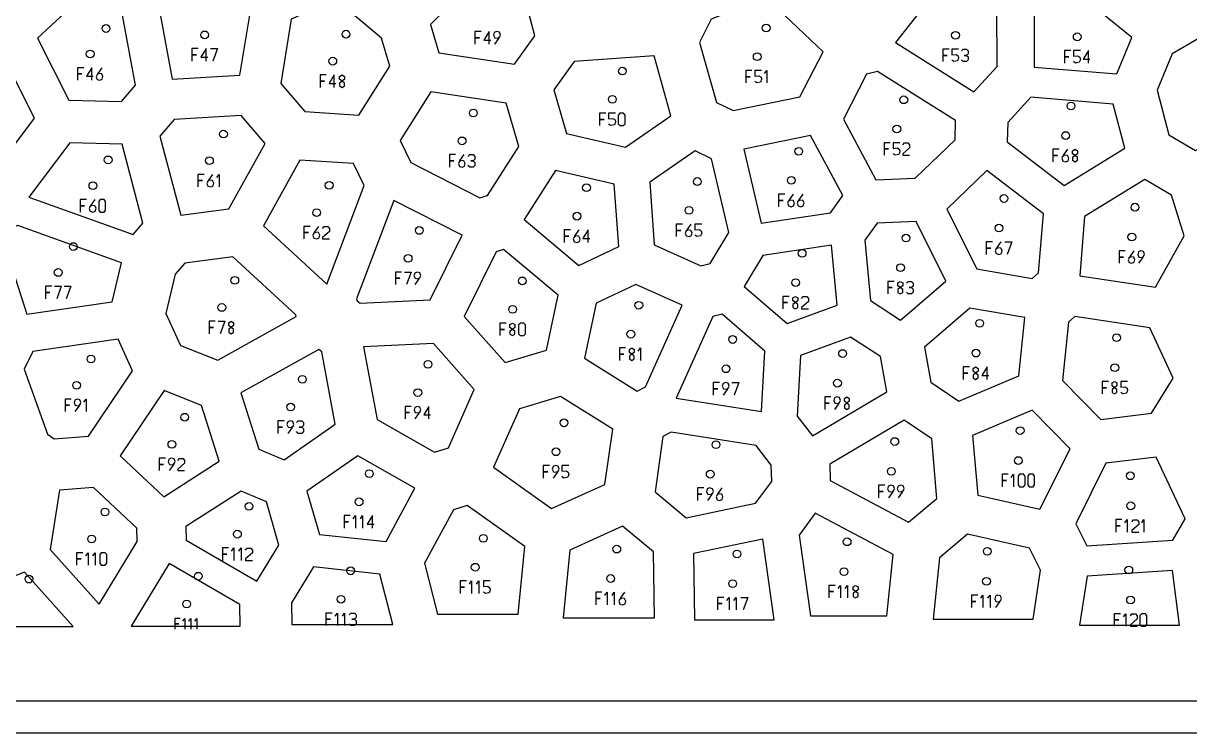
# Model space of a CAD drawing. Extents: x -13 to 2451, y -13 to 1232.
# Drawn here: x 949.1 to 1415.4, y -12.7 to 270.8 of the extents above; entities that cross this region are included whole.
import ezdxf

# ---------------------------------------------------------------- set-up
doc = ezdxf.new("R2010")
doc.units = 0
for name, color, linetype in [('BOARDCUT', 7, 'CONTINUOUS'), ('OUTLINES', 7, 'CONTINUOUS'), ('PINHOLES', 7, 'CONTINUOUS'), ('STOCK', 7, 'CONTINUOUS')]:
    doc.layers.add(name, color=color, linetype=linetype)

msp = doc.modelspace()

# ---------------------------------------------------------------- linework, layer by layer
at = {"layer": 'BOARDCUT'}
msp.add_lwpolyline([(0, 0), (2438.4, 0), (2438.4, 1219.2), (0, 1219.2)], close=True, dxfattribs=at)
at = {"layer": 'OUTLINES'}
for points in [[(1145.598, 296.103), (1138.969, 297.506), (1111.879, 270.33), (1115.163, 259.087), (1145.419, 254.49), (1153.651, 265.837), (1145.598, 296.103)], [(1035.684, 250.162), (1039.872, 275.749), (1021.157, 286.053), (1003.362, 276.553), (1008.659, 248.477), (1035.684, 250.162)], [(1329.139, 243.493), (1338.388, 253.579), (1338.368, 276.977), (1317.654, 288.491), (1297.776, 263.148), (1329.139, 243.493)], [(1386.315, 250.599), (1392.34, 265.138), (1368.528, 284.503), (1353.219, 276.84), (1353.239, 253.351), (1386.315, 250.599)], [(988.329, 239.517), (993.973, 246.08), (988.694, 274.066), (971.204, 280.178), (954.801, 264.865), (967.303, 240.095), (988.329, 239.517)], [(1083.262, 234.158), (1095.556, 253.649), (1092.29, 264.83), (1073.968, 280.39), (1056.211, 272.424), (1052.016, 246.793), (1061.618, 235.517), (1083.262, 234.158)], [(1268.896, 259.486), (1246.034, 281.129), (1224.039, 272.432), (1219.434, 263.192), (1226.161, 239.144), (1232.846, 235.914), (1259.602, 241.464), (1268.896, 259.486)], [(1445.344, 256.035), (1422.643, 266.9), (1408.423, 258.644), (1402.382, 244.068), (1407.032, 226.3), (1417.68, 219.946), (1443.876, 235.061), (1445.344, 256.035)], [(953.599, 232.928), (941.156, 257.58), (925.048, 258.106), (913.245, 242.529), (931.424, 208.638), (937.146, 211.253), (953.599, 232.928)], [(1208, 233.871), (1201.311, 257.779), (1169.356, 255.564), (1161.132, 244.228), (1166.296, 226.827), (1189.868, 221.39), (1208, 233.871)], [(1286.255, 250.514), (1276.952, 232.475), (1289.943, 208.288), (1305.654, 208.9), (1321.618, 224.297), (1321.811, 231.999), (1290.631, 251.54), (1286.255, 250.514)], [(1147.23, 221.61), (1142.094, 238.916), (1112.03, 243.483), (1099.747, 224.008), (1104.057, 215.181), (1131.623, 201.127), (1134.657, 202.043), (1147.23, 221.61)], [(1389.444, 220.908), (1384.828, 238.551), (1351.899, 241.29), (1342.655, 231.211), (1342.462, 223.468), (1365.227, 206.024), (1389.444, 220.908)], [(1011.998, 194.088), (1031.258, 196.655), (1045.758, 222.806), (1036.224, 234.003), (1009.346, 232.327), (1003.714, 225.779), (1011.998, 194.088)], [(1276.713, 201.941), (1263.798, 225.985), (1237.173, 220.462), (1244.114, 190.951), (1271.768, 195.105), (1276.713, 201.941)], [(992.977, 186.462), (996.854, 190.904), (988.603, 222.467), (967.708, 223.041), (951.279, 201.397), (992.977, 186.462)], [(1224.277, 216.616), (1217.65, 219.818), (1199.572, 207.374), (1201.363, 182.292), (1219.966, 173.891), (1223.731, 174.826), (1231.191, 187.219), (1224.277, 216.616)], [(1081.105, 214.737), (1059.622, 216.086), (1045.127, 189.944), (1070.457, 166.571), (1085.386, 205.969), (1081.105, 214.737)], [(1171.205, 174.068), (1187.113, 181.591), (1185.328, 206.597), (1161.896, 212.002), (1149.329, 192.445), (1171.205, 174.068)], [(1352.439, 168.88), (1354.989, 171.062), (1356.924, 194.635), (1334.311, 211.962), (1318.372, 196.588), (1330.334, 172.669), (1352.439, 168.88)], [(1408.084, 202.1), (1397.541, 208.392), (1373.392, 193.549), (1371.45, 169.884), (1401.713, 165.398), (1413.182, 185.843), (1408.084, 202.1)], [(1082.269, 160.65), (1082.509, 159.917), (1083.736, 158.974), (1111.813, 160.252), (1124.603, 186.102), (1097.206, 200.069), (1082.269, 160.65)], [(1317.979, 167.77), (1306.075, 191.572), (1290.465, 190.964), (1285.523, 184.131), (1287.764, 160.005), (1299.836, 152.205), (1317.979, 167.77)], [(984.61, 159.459), (988.344, 175.149), (946.829, 190.018), (941.141, 187.418), (940.378, 186.182), (950.445, 154.511), (984.61, 159.459)], [(1254.477, 150.805), (1274.499, 158.153), (1272.265, 182.197), (1244.719, 178.059), (1237.258, 165.667), (1254.477, 150.805)], [(1032.83, 177.551), (1013.697, 175.001), (1009.83, 170.571), (1006.089, 154.852), (1011.963, 142.099), (1026.919, 136.183), (1058.24, 153.594), (1058.003, 154.323), (1032.83, 177.551)], [(1158.217, 140.17), (1162.88, 162.144), (1141.126, 180.421), (1138.11, 179.511), (1125.318, 153.658), (1141.745, 135.23), (1158.217, 140.17)], [(1194.523, 123.776), (1197.867, 125.518), (1212.449, 158.108), (1193.971, 166.452), (1178.122, 158.957), (1173.449, 136.943), (1194.523, 123.776)], [(1244.193, 115.716), (1245.555, 139.83), (1228.443, 154.599), (1224.703, 153.669), (1210.114, 121.066), (1244.193, 115.716)], [(1347.077, 129.926), (1349.432, 153.212), (1327.476, 156.975), (1309.367, 141.439), (1311.932, 127.352), (1323.088, 119.767), (1347.077, 129.926)], [(1379.865, 112.461), (1400.109, 114.941), (1408.855, 129.048), (1399.52, 149.154), (1369.475, 153.608), (1366.934, 151.433), (1364.571, 128.066), (1379.865, 112.461)], [(1258.472, 113.834), (1264.581, 105.879), (1294.327, 123.573), (1291.774, 137.589), (1279.787, 145.334), (1259.837, 138.012), (1258.472, 113.834)], [(992.786, 131.862), (986.95, 144.532), (952.944, 139.607), (949.376, 132.601), (958.818, 106.545), (961.453, 104.729), (975.178, 105.759), (992.786, 131.862)], [(1053.377, 96.348), (1073.785, 110.555), (1068.437, 139.531), (1067.223, 140.463), (1036.007, 123.11), (1043.197, 100.669), (1053.377, 96.348)], [(1113.44, 99.382), (1119.035, 101.122), (1129.355, 124.473), (1113.031, 142.786), (1085.125, 141.517), (1090.494, 112.425), (1113.44, 99.382)], [(1027.452, 95.776), (1020.29, 118.128), (1005.444, 124.001), (987.851, 97.92), (1005.304, 81.612), (1027.452, 95.776)], [(1184.723, 108.583), (1163.81, 121.649), (1147.434, 116.737), (1137.109, 93.377), (1160.292, 76.899), (1181.554, 86.475), (1184.723, 108.583)], [(1301.201, 112.229), (1271.548, 94.591), (1271.717, 88.047), (1303.044, 71.407), (1314.37, 80.881), (1312.266, 104.707), (1301.201, 112.229)], [(1355.552, 76.581), (1367.592, 100.773), (1352.415, 116.259), (1328.528, 106.143), (1330.641, 82.221), (1355.552, 76.581)], [(1241.866, 78.967), (1248.281, 87.701), (1248.113, 94.212), (1242.054, 102.103), (1208.159, 107.424), (1204.831, 105.691), (1201.653, 83.524), (1214.107, 73.222), (1241.866, 78.967)], [(1094.131, 63.667), (1105.605, 85.049), (1082.813, 98.005), (1062.46, 83.836), (1067.485, 66.515), (1094.131, 63.667)], [(1408.631, 64.185), (1413.637, 72.79), (1402.03, 97.465), (1381.942, 95.004), (1369.901, 70.811), (1374.327, 61.934), (1408.631, 64.185)], [(979.361, 38.656), (994.632, 63.648), (994.522, 69.016), (977.171, 85.228), (963.538, 84.206), (959.837, 60.486), (979.361, 38.656)], [(1051.28, 62.25), (1046.276, 79.501), (1036.164, 83.793), (1014.077, 69.668), (1014.188, 64.283), (1042.485, 47.882), (1051.28, 62.25)], [(1114.698, 34.703), (1146.969, 34.703), (1149.577, 61.744), (1126.566, 78.101), (1121.01, 76.373), (1109.539, 54.996), (1114.698, 34.703)], [(1263.864, 33.966), (1294.272, 33.966), (1296.82, 58.467), (1265.693, 75), (1259.287, 66.279), (1263.864, 33.966)], [(1164.911, 33.166), (1201.377, 33.166), (1201.047, 59.583), (1188.686, 69.807), (1167.527, 60.277), (1164.911, 33.166)], [(1312.791, 32.659), (1352.781, 32.659), (1355.75, 52.265), (1351.358, 61.075), (1326.634, 66.673), (1315.347, 57.232), (1312.791, 32.659)], [(1217.425, 32.451), (1249.282, 32.451), (1244.721, 64.657), (1217.094, 58.94), (1217.425, 32.451)], [(928.33, 29.689), (968.959, 29.689), (968.958, 29.706), (949.521, 51.44), (929.193, 43.53), (928.33, 29.689)], [(992.167, 29.9), (1035.754, 29.9), (1035.621, 38.555), (1007.429, 54.895), (992.167, 29.918), (992.167, 29.9)], [(1056.486, 30.498), (1096.802, 30.498), (1091.665, 50.704), (1065.143, 53.539), (1056.353, 39.18), (1056.486, 30.498)], [(1371.407, 30.222), (1411.321, 30.222), (1408.512, 52.115), (1374.383, 49.876), (1371.407, 30.222)]]:
    msp.add_lwpolyline(points, close=True, dxfattribs=at)
at = {"layer": 'PINHOLES'}
for centre in [(1246.079, 268.947), (982.152, 268.773), (1021.594, 266.202), (1078.098, 266.481), (1321.782, 266.027), (1370.45, 265.438), (975.826, 258.576), (1072.809, 255.71), (1242.511, 257.489), (1188.61, 251.733), (1184.6, 240.423), (1301.113, 240.265), (1367.976, 237.774), (1129.011, 234.96), (1298.323, 228.594), (1029.111, 226.554), (1124.514, 223.834), (1365.834, 225.966), (1259.108, 219.66), (983.01, 216.239), (1023.502, 215.946), (976.903, 205.909), (1071.364, 206.097), (1174.251, 205.135), (1218.575, 207.595), (1256.113, 208.04), (1341.133, 200.823), (1066.38, 195.181), (1215.235, 196.069), (1393.563, 197.329), (1170.479, 193.743), (1107.391, 188.044), (1301.96, 184.983), (1339.173, 188.985), (1392.263, 185.399), (969.116, 181.601), (1102.927, 176.905), (1260.447, 178.919), (963.034, 171.257), (1299.809, 173.177), (1033.628, 168.092), (1148.569, 167.871), (1257.871, 167.198), (1028.454, 157.265), (1195.166, 158.136), (1144.726, 156.503), (1331.414, 150.919), (1191.978, 146.567), (1232.659, 144.463), (1386.18, 145.165), (1276.628, 138.832), (1329.947, 139.009), (976.146, 136.667), (1110.876, 134.522), (1230.057, 132.749), (1385.494, 133.185), (970.383, 126.141), (1060.622, 128.498), (1274.597, 127.005), (1106.814, 123.23), (1055.98, 117.433), (1013.604, 113.381), (1165.236, 111.149), (1347.625, 108.041), (1008.493, 102.524), (1226.018, 102.384), (1297.503, 103.651), (1162.071, 99.575), (1296.147, 91.728), (1346.902, 96.063), (1087.405, 90.84), (1223.713, 90.608), (1391.658, 89.981), (1039.281, 77.732), (1083.334, 79.552), (1391.865, 77.983), (981.725, 75.488), (976.401, 64.734), (1034.695, 66.643), (1132.992, 64.977), (1186.359, 60.67), (1278.439, 63.595), (1334.468, 59.785), (1234.448, 58.735), (1019.024, 49.834), (1079.967, 51.99), (1129.756, 53.422), (1277.202, 51.659), (1391.05, 52.327), (951.35, 48.672), (1183.95, 48.914), (1232.669, 46.867), (1334.166, 47.789), (1076.12, 40.624), (1014.411, 38.756), (1391.763, 40.349)]:
    msp.add_circle(centre, 1.55, dxfattribs=at)
at = {"layer": 'STOCK'}
msp.add_lwpolyline([(-12.7, -12.7), (2451.1, -12.7), (2451.1, 1231.9), (-12.7, 1231.9)], close=True, dxfattribs=at)
at = {"layer": 'TEXT'}
for points in [[(1132.126, 267.531), (1129.626, 267.531), (1129.626, 265.031), (1131.426, 265.031), (1129.626, 265.031), (1129.626, 262.531)], [(1135.326, 262.531), (1135.326, 267.531), (1133.226, 264.131), (1135.976, 264.131)], [(1137.576, 262.531), (1139.176, 264.781), (1139.826, 266.131), (1139.426, 267.231), (1138.326, 267.531), (1137.376, 267.131), (1137.076, 266.031), (1137.576, 265.031), (1138.826, 264.881), (1139.676, 265.631)], [(1018.994, 260.702), (1016.494, 260.702), (1016.494, 258.202), (1018.294, 258.202), (1016.494, 258.202), (1016.494, 255.702)], [(1022.194, 255.702), (1022.194, 260.702), (1020.094, 257.302), (1022.844, 257.302)], [(1023.944, 260.702), (1026.694, 260.702), (1024.844, 255.702)], [(1319.182, 260.527), (1316.682, 260.527), (1316.682, 258.027), (1318.482, 258.027), (1316.682, 258.027), (1316.682, 255.527)], [(1323.032, 260.527), (1320.282, 260.527), (1320.282, 258.277), (1321.982, 258.427), (1322.832, 257.827), (1323.032, 256.927), (1322.582, 255.827), (1321.082, 255.527), (1320.282, 256.127)], [(1324.132, 259.827), (1324.832, 260.527), (1326.182, 260.527), (1326.882, 259.827), (1326.882, 258.677), (1326.182, 258.027), (1325.232, 258.027), (1326.182, 258.027), (1326.882, 257.377), (1326.882, 256.227), (1326.182, 255.527), (1324.832, 255.527), (1324.132, 256.227)], [(1367.85, 259.938), (1365.35, 259.938), (1365.35, 257.438), (1367.15, 257.438), (1365.35, 257.438), (1365.35, 254.938)], [(1371.7, 259.938), (1368.95, 259.938), (1368.95, 257.688), (1370.65, 257.838), (1371.5, 257.238), (1371.7, 256.338), (1371.25, 255.238), (1369.75, 254.938), (1368.95, 255.538)], [(1374.9, 254.938), (1374.9, 259.938), (1372.8, 256.538), (1375.55, 256.538)], [(973.226, 253.076), (970.726, 253.076), (970.726, 250.576), (972.526, 250.576), (970.726, 250.576), (970.726, 248.076)], [(976.426, 248.076), (976.426, 253.076), (974.326, 249.676), (977.076, 249.676)], [(980.426, 253.076), (978.826, 250.826), (978.176, 249.476), (978.576, 248.376), (979.676, 248.076), (980.626, 248.476), (980.926, 249.576), (980.426, 250.576), (979.176, 250.726), (978.326, 249.976)], [(1240.411, 251.989), (1237.911, 251.989), (1237.911, 249.489), (1239.711, 249.489), (1237.911, 249.489), (1237.911, 246.989)], [(1244.261, 251.989), (1241.511, 251.989), (1241.511, 249.739), (1243.211, 249.889), (1244.061, 249.289), (1244.261, 248.389), (1243.811, 247.289), (1242.311, 246.989), (1241.511, 247.589)], [(1245.461, 250.739), (1246.361, 251.989), (1246.361, 246.989)], [(1070.209, 250.21), (1067.709, 250.21), (1067.709, 247.71), (1069.509, 247.71), (1067.709, 247.71), (1067.709, 245.21)], [(1073.409, 245.21), (1073.409, 250.21), (1071.309, 246.81), (1074.059, 246.81)], [(1182, 234.923), (1179.5, 234.923), (1179.5, 232.423), (1181.3, 232.423), (1179.5, 232.423), (1179.5, 229.923)], [(1185.85, 234.923), (1183.1, 234.923), (1183.1, 232.673), (1184.8, 232.823), (1185.65, 232.223), (1185.85, 231.323), (1185.4, 230.223), (1183.9, 229.923), (1183.1, 230.523)], [(1295.723, 223.094), (1293.223, 223.094), (1293.223, 220.594), (1295.023, 220.594), (1293.223, 220.594), (1293.223, 218.094)], [(1299.573, 223.094), (1296.823, 223.094), (1296.823, 220.844), (1298.523, 220.994), (1299.373, 220.394), (1299.573, 219.494), (1299.123, 218.394), (1297.623, 218.094), (1296.823, 218.694)], [(1300.673, 222.194), (1301.323, 222.994), (1302.773, 222.994), (1303.423, 222.194), (1303.423, 221.094), (1300.673, 218.694), (1300.673, 218.094), (1303.423, 218.094)], [(1363.234, 220.466), (1360.734, 220.466), (1360.734, 217.966), (1362.534, 217.966), (1360.734, 217.966), (1360.734, 215.466)], [(1366.584, 220.466), (1364.984, 218.216), (1364.334, 216.866), (1364.734, 215.766), (1365.834, 215.466), (1366.784, 215.866), (1367.084, 216.966), (1366.584, 217.966), (1365.334, 218.116), (1364.484, 217.366)], [(1121.914, 218.334), (1119.414, 218.334), (1119.414, 215.834), (1121.214, 215.834), (1119.414, 215.834), (1119.414, 213.334)], [(1125.264, 218.334), (1123.664, 216.084), (1123.014, 214.734), (1123.414, 213.634), (1124.514, 213.334), (1125.464, 213.734), (1125.764, 214.834), (1125.264, 215.834), (1124.014, 215.984), (1123.164, 215.234)], [(1126.864, 217.634), (1127.564, 218.334), (1128.914, 218.334), (1129.614, 217.634), (1129.614, 216.484), (1128.914, 215.834), (1127.964, 215.834), (1128.914, 215.834), (1129.614, 215.184), (1129.614, 214.034), (1128.914, 213.334), (1127.564, 213.334), (1126.864, 214.034)], [(1021.402, 210.446), (1018.902, 210.446), (1018.902, 207.946), (1020.702, 207.946), (1018.902, 207.946), (1018.902, 205.446)], [(1024.752, 210.446), (1023.152, 208.196), (1022.502, 206.846), (1022.902, 205.746), (1024.002, 205.446), (1024.952, 205.846), (1025.252, 206.946), (1024.752, 207.946), (1023.502, 208.096), (1022.652, 207.346)], [(1026.452, 209.196), (1027.352, 210.446), (1027.352, 205.446)], [(1253.513, 202.54), (1251.013, 202.54), (1251.013, 200.04), (1252.813, 200.04), (1251.013, 200.04), (1251.013, 197.54)], [(1256.863, 202.54), (1255.263, 200.29), (1254.613, 198.94), (1255.013, 197.84), (1256.113, 197.54), (1257.063, 197.94), (1257.363, 199.04), (1256.863, 200.04), (1255.613, 200.19), (1254.763, 199.44)], [(1260.713, 202.54), (1259.113, 200.29), (1258.463, 198.94), (1258.863, 197.84), (1259.963, 197.54), (1260.913, 197.94), (1261.213, 199.04), (1260.713, 200.04), (1259.463, 200.19), (1258.613, 199.44)], [(974.303, 200.409), (971.803, 200.409), (971.803, 197.909), (973.603, 197.909), (971.803, 197.909), (971.803, 195.409)], [(977.653, 200.409), (976.053, 198.159), (975.403, 196.809), (975.803, 195.709), (976.903, 195.409), (977.853, 195.809), (978.153, 196.909), (977.653, 197.909), (976.403, 198.059), (975.553, 197.309)], [(1063.78, 189.681), (1061.28, 189.681), (1061.28, 187.181), (1063.08, 187.181), (1061.28, 187.181), (1061.28, 184.681)], [(1067.13, 189.681), (1065.53, 187.431), (1064.88, 186.081), (1065.28, 184.981), (1066.38, 184.681), (1067.33, 185.081), (1067.63, 186.181), (1067.13, 187.181), (1065.88, 187.331), (1065.03, 186.581)], [(1068.73, 188.781), (1069.38, 189.581), (1070.83, 189.581), (1071.48, 188.781), (1071.48, 187.681), (1068.73, 185.281), (1068.73, 184.681), (1071.48, 184.681)], [(1167.879, 188.243), (1165.379, 188.243), (1165.379, 185.743), (1167.179, 185.743), (1165.379, 185.743), (1165.379, 183.243)], [(1171.229, 188.243), (1169.629, 185.993), (1168.979, 184.643), (1169.379, 183.543), (1170.479, 183.243), (1171.429, 183.643), (1171.729, 184.743), (1171.229, 185.743), (1169.979, 185.893), (1169.129, 185.143)], [(1174.929, 183.243), (1174.929, 188.243), (1172.829, 184.843), (1175.579, 184.843)], [(1212.635, 190.569), (1210.135, 190.569), (1210.135, 188.069), (1211.935, 188.069), (1210.135, 188.069), (1210.135, 185.569)], [(1215.985, 190.569), (1214.385, 188.319), (1213.735, 186.969), (1214.135, 185.869), (1215.235, 185.569), (1216.185, 185.969), (1216.485, 187.069), (1215.985, 188.069), (1214.735, 188.219), (1213.885, 187.469)], [(1220.335, 190.569), (1217.585, 190.569), (1217.585, 188.319), (1219.285, 188.469), (1220.135, 187.869), (1220.335, 186.969), (1219.885, 185.869), (1218.385, 185.569), (1217.585, 186.169)], [(1336.573, 183.485), (1334.073, 183.485), (1334.073, 180.985), (1335.873, 180.985), (1334.073, 180.985), (1334.073, 178.485)], [(1339.923, 183.485), (1338.323, 181.235), (1337.673, 179.885), (1338.073, 178.785), (1339.173, 178.485), (1340.123, 178.885), (1340.423, 179.985), (1339.923, 180.985), (1338.673, 181.135), (1337.823, 180.385)], [(1341.523, 183.485), (1344.273, 183.485), (1342.423, 178.485)], [(1389.663, 179.899), (1387.163, 179.899), (1387.163, 177.399), (1388.963, 177.399), (1387.163, 177.399), (1387.163, 174.899)], [(1393.013, 179.899), (1391.413, 177.649), (1390.763, 176.299), (1391.163, 175.199), (1392.263, 174.899), (1393.213, 175.299), (1393.513, 176.399), (1393.013, 177.399), (1391.763, 177.549), (1390.913, 176.799)], [(1395.113, 174.899), (1396.713, 177.149), (1397.363, 178.499), (1396.963, 179.599), (1395.863, 179.899), (1394.913, 179.499), (1394.613, 178.399), (1395.113, 177.399), (1396.363, 177.249), (1397.213, 177.999)], [(1100.327, 171.405), (1097.827, 171.405), (1097.827, 168.905), (1099.627, 168.905), (1097.827, 168.905), (1097.827, 166.405)], [(1101.427, 171.405), (1104.177, 171.405), (1102.327, 166.405)], [(1105.777, 166.405), (1107.377, 168.655), (1108.027, 170.005), (1107.627, 171.105), (1106.527, 171.405), (1105.577, 171.005), (1105.277, 169.905), (1105.777, 168.905), (1107.027, 168.755), (1107.877, 169.505)], [(960.434, 165.757), (957.934, 165.757), (957.934, 163.257), (959.734, 163.257), (957.934, 163.257), (957.934, 160.757)], [(961.534, 165.757), (964.284, 165.757), (962.434, 160.757)], [(965.384, 165.757), (968.134, 165.757), (966.284, 160.757)], [(1297.209, 167.677), (1294.709, 167.677), (1294.709, 165.177), (1296.509, 165.177), (1294.709, 165.177), (1294.709, 162.677)], [(1302.159, 166.977), (1302.859, 167.677), (1304.209, 167.677), (1304.909, 166.977), (1304.909, 165.827), (1304.209, 165.177), (1303.259, 165.177), (1304.209, 165.177), (1304.909, 164.527), (1304.909, 163.377), (1304.209, 162.677), (1302.859, 162.677), (1302.159, 163.377)], [(1255.271, 161.698), (1252.771, 161.698), (1252.771, 159.198), (1254.571, 159.198), (1252.771, 159.198), (1252.771, 156.698)], [(1260.221, 160.798), (1260.871, 161.598), (1262.321, 161.598), (1262.971, 160.798), (1262.971, 159.698), (1260.221, 157.298), (1260.221, 156.698), (1262.971, 156.698)], [(1025.854, 151.765), (1023.354, 151.765), (1023.354, 149.265), (1025.154, 149.265), (1023.354, 149.265), (1023.354, 146.765)], [(1026.954, 151.765), (1029.704, 151.765), (1027.854, 146.765)], [(1142.126, 151.003), (1139.626, 151.003), (1139.626, 148.503), (1141.426, 148.503), (1139.626, 148.503), (1139.626, 146.003)], [(1189.878, 141.067), (1187.378, 141.067), (1187.378, 138.567), (1189.178, 138.567), (1187.378, 138.567), (1187.378, 136.067)], [(1194.928, 139.817), (1195.828, 141.067), (1195.828, 136.067)], [(1327.347, 133.509), (1324.847, 133.509), (1324.847, 131.009), (1326.647, 131.009), (1324.847, 131.009), (1324.847, 128.509)], [(1334.397, 128.509), (1334.397, 133.509), (1332.297, 130.109), (1335.047, 130.109)], [(1227.457, 127.249), (1224.957, 127.249), (1224.957, 124.749), (1226.757, 124.749), (1224.957, 124.749), (1224.957, 122.249)], [(1229.057, 122.249), (1230.657, 124.499), (1231.307, 125.849), (1230.907, 126.949), (1229.807, 127.249), (1228.857, 126.849), (1228.557, 125.749), (1229.057, 124.749), (1230.307, 124.599), (1231.157, 125.349)], [(1232.407, 127.249), (1235.157, 127.249), (1233.307, 122.249)], [(1382.894, 127.685), (1380.394, 127.685), (1380.394, 125.185), (1382.194, 125.185), (1380.394, 125.185), (1380.394, 122.685)], [(1390.594, 127.685), (1387.844, 127.685), (1387.844, 125.435), (1389.544, 125.585), (1390.394, 124.985), (1390.594, 124.085), (1390.144, 122.985), (1388.644, 122.685), (1387.844, 123.285)], [(1271.997, 121.505), (1269.497, 121.505), (1269.497, 119.005), (1271.297, 119.005), (1269.497, 119.005), (1269.497, 116.505)], [(1273.597, 116.505), (1275.197, 118.755), (1275.847, 120.105), (1275.447, 121.205), (1274.347, 121.505), (1273.397, 121.105), (1273.097, 120.005), (1273.597, 119.005), (1274.847, 118.855), (1275.697, 119.605)], [(968.283, 120.641), (965.783, 120.641), (965.783, 118.141), (967.583, 118.141), (965.783, 118.141), (965.783, 115.641)], [(969.883, 115.641), (971.483, 117.891), (972.133, 119.241), (971.733, 120.341), (970.633, 120.641), (969.683, 120.241), (969.383, 119.141), (969.883, 118.141), (971.133, 117.991), (971.983, 118.741)], [(973.333, 119.391), (974.233, 120.641), (974.233, 115.641)], [(1104.214, 117.73), (1101.714, 117.73), (1101.714, 115.23), (1103.514, 115.23), (1101.714, 115.23), (1101.714, 112.73)], [(1105.814, 112.73), (1107.414, 114.98), (1108.064, 116.33), (1107.664, 117.43), (1106.564, 117.73), (1105.614, 117.33), (1105.314, 116.23), (1105.814, 115.23), (1107.064, 115.08), (1107.914, 115.83)], [(1111.264, 112.73), (1111.264, 117.73), (1109.164, 114.33), (1111.914, 114.33)], [(1053.38, 111.933), (1050.88, 111.933), (1050.88, 109.433), (1052.68, 109.433), (1050.88, 109.433), (1050.88, 106.933)], [(1054.98, 106.933), (1056.58, 109.183), (1057.23, 110.533), (1056.83, 111.633), (1055.73, 111.933), (1054.78, 111.533), (1054.48, 110.433), (1054.98, 109.433), (1056.23, 109.283), (1057.08, 110.033)], [(1058.33, 111.233), (1059.03, 111.933), (1060.38, 111.933), (1061.08, 111.233), (1061.08, 110.083), (1060.38, 109.433), (1059.43, 109.433), (1060.38, 109.433), (1061.08, 108.783), (1061.08, 107.633), (1060.38, 106.933), (1059.03, 106.933), (1058.33, 107.633)], [(1005.893, 97.024), (1003.393, 97.024), (1003.393, 94.524), (1005.193, 94.524), (1003.393, 94.524), (1003.393, 92.024)], [(1007.493, 92.024), (1009.093, 94.274), (1009.743, 95.624), (1009.343, 96.724), (1008.243, 97.024), (1007.293, 96.624), (1006.993, 95.524), (1007.493, 94.524), (1008.743, 94.374), (1009.593, 95.124)], [(1010.843, 96.124), (1011.493, 96.924), (1012.943, 96.924), (1013.593, 96.124), (1013.593, 95.024), (1010.843, 92.624), (1010.843, 92.024), (1013.593, 92.024)], [(1159.471, 94.075), (1156.971, 94.075), (1156.971, 91.575), (1158.771, 91.575), (1156.971, 91.575), (1156.971, 89.075)], [(1161.071, 89.075), (1162.671, 91.325), (1163.321, 92.675), (1162.921, 93.775), (1161.821, 94.075), (1160.871, 93.675), (1160.571, 92.575), (1161.071, 91.575), (1162.321, 91.425), (1163.171, 92.175)], [(1167.171, 94.075), (1164.421, 94.075), (1164.421, 91.825), (1166.121, 91.975), (1166.971, 91.375), (1167.171, 90.475), (1166.721, 89.375), (1165.221, 89.075), (1164.421, 89.675)], [(1342.877, 90.563), (1340.377, 90.563), (1340.377, 88.063), (1342.177, 88.063), (1340.377, 88.063), (1340.377, 85.563)], [(1344.077, 89.313), (1344.977, 90.563), (1344.977, 85.563)], [(1221.113, 85.108), (1218.613, 85.108), (1218.613, 82.608), (1220.413, 82.608), (1218.613, 82.608), (1218.613, 80.108)], [(1222.713, 80.108), (1224.313, 82.358), (1224.963, 83.708), (1224.563, 84.808), (1223.463, 85.108), (1222.513, 84.708), (1222.213, 83.608), (1222.713, 82.608), (1223.963, 82.458), (1224.813, 83.208)], [(1228.313, 85.108), (1226.713, 82.858), (1226.063, 81.508), (1226.463, 80.408), (1227.563, 80.108), (1228.513, 80.508), (1228.813, 81.608), (1228.313, 82.608), (1227.063, 82.758), (1226.213, 82.008)], [(1293.547, 86.228), (1291.047, 86.228), (1291.047, 83.728), (1292.847, 83.728), (1291.047, 83.728), (1291.047, 81.228)], [(1295.147, 81.228), (1296.747, 83.478), (1297.397, 84.828), (1296.997, 85.928), (1295.897, 86.228), (1294.947, 85.828), (1294.647, 84.728), (1295.147, 83.728), (1296.397, 83.578), (1297.247, 84.328)], [(1298.997, 81.228), (1300.597, 83.478), (1301.247, 84.828), (1300.847, 85.928), (1299.747, 86.228), (1298.797, 85.828), (1298.497, 84.728), (1298.997, 83.728), (1300.247, 83.578), (1301.097, 84.328)], [(1079.809, 74.052), (1077.309, 74.052), (1077.309, 71.552), (1079.109, 71.552), (1077.309, 71.552), (1077.309, 69.052)], [(1081.009, 72.802), (1081.909, 74.052), (1081.909, 69.052)], [(1083.859, 72.802), (1084.759, 74.052), (1084.759, 69.052)], [(1088.709, 69.052), (1088.709, 74.052), (1086.609, 70.652), (1089.359, 70.652)], [(1388.34, 72.483), (1385.84, 72.483), (1385.84, 69.983), (1387.64, 69.983), (1385.84, 69.983), (1385.84, 67.483)], [(1389.54, 71.233), (1390.44, 72.483), (1390.44, 67.483)], [(1392.29, 71.583), (1392.94, 72.383), (1394.39, 72.383), (1395.04, 71.583), (1395.04, 70.483), (1392.29, 68.083), (1392.29, 67.483), (1395.04, 67.483)], [(1396.24, 71.233), (1397.14, 72.483), (1397.14, 67.483)], [(1031.17, 61.143), (1028.67, 61.143), (1028.67, 58.643), (1030.47, 58.643), (1028.67, 58.643), (1028.67, 56.143)], [(1032.37, 59.893), (1033.27, 61.143), (1033.27, 56.143)], [(1035.22, 59.893), (1036.12, 61.143), (1036.12, 56.143)], [(1037.97, 60.243), (1038.62, 61.043), (1040.07, 61.043), (1040.72, 60.243), (1040.72, 59.143), (1037.97, 56.743), (1037.97, 56.143), (1040.72, 56.143)], [(972.876, 59.234), (970.376, 59.234), (970.376, 56.734), (972.176, 56.734), (970.376, 56.734), (970.376, 54.234)], [(974.076, 57.984), (974.976, 59.234), (974.976, 54.234)], [(976.926, 57.984), (977.826, 59.234), (977.826, 54.234)], [(1126.231, 47.922), (1123.731, 47.922), (1123.731, 45.422), (1125.531, 45.422), (1123.731, 45.422), (1123.731, 42.922)], [(1127.431, 46.672), (1128.331, 47.922), (1128.331, 42.922)], [(1130.281, 46.672), (1131.181, 47.922), (1131.181, 42.922)], [(1135.781, 47.922), (1133.031, 47.922), (1133.031, 45.672), (1134.731, 45.822), (1135.581, 45.222), (1135.781, 44.322), (1135.331, 43.222), (1133.831, 42.922), (1133.031, 43.522)], [(1180.425, 43.414), (1177.925, 43.414), (1177.925, 40.914), (1179.725, 40.914), (1177.925, 40.914), (1177.925, 38.414)], [(1181.625, 42.164), (1182.525, 43.414), (1182.525, 38.414)], [(1184.475, 42.164), (1185.375, 43.414), (1185.375, 38.414)], [(1189.475, 43.414), (1187.875, 41.164), (1187.225, 39.814), (1187.625, 38.714), (1188.725, 38.414), (1189.675, 38.814), (1189.975, 39.914), (1189.475, 40.914), (1188.225, 41.064), (1187.375, 40.314)], [(1273.677, 46.159), (1271.177, 46.159), (1271.177, 43.659), (1272.977, 43.659), (1271.177, 43.659), (1271.177, 41.159)], [(1274.877, 44.909), (1275.777, 46.159), (1275.777, 41.159)], [(1277.727, 44.909), (1278.627, 46.159), (1278.627, 41.159)], [(1330.641, 42.289), (1328.141, 42.289), (1328.141, 39.789), (1329.941, 39.789), (1328.141, 39.789), (1328.141, 37.289)], [(1331.841, 41.039), (1332.741, 42.289), (1332.741, 37.289)], [(1334.691, 41.039), (1335.591, 42.289), (1335.591, 37.289)], [(1337.941, 37.289), (1339.541, 39.539), (1340.191, 40.889), (1339.791, 41.989), (1338.691, 42.289), (1337.741, 41.889), (1337.441, 40.789), (1337.941, 39.789), (1339.191, 39.639), (1340.041, 40.389)], [(1229.144, 41.367), (1226.644, 41.367), (1226.644, 38.867), (1228.444, 38.867), (1226.644, 38.867), (1226.644, 36.367)], [(1230.344, 40.117), (1231.244, 41.367), (1231.244, 36.367)], [(1233.194, 40.117), (1234.094, 41.367), (1234.094, 36.367)], [(1235.944, 41.367), (1238.694, 41.367), (1236.844, 36.367)], [(1011.84, 32.881), (1009.715, 32.881), (1009.715, 30.756), (1011.245, 30.756), (1009.715, 30.756), (1009.715, 28.631)], [(1012.86, 31.818), (1013.625, 32.881), (1013.625, 28.631)], [(1015.282, 31.818), (1016.047, 32.881), (1016.047, 28.631)], [(1017.705, 31.818), (1018.47, 32.881), (1018.47, 28.631)], [(1072.595, 35.124), (1070.095, 35.124), (1070.095, 32.624), (1071.895, 32.624), (1070.095, 32.624), (1070.095, 30.124)], [(1073.795, 33.874), (1074.695, 35.124), (1074.695, 30.124)], [(1076.645, 33.874), (1077.545, 35.124), (1077.545, 30.124)], [(1079.395, 34.424), (1080.095, 35.124), (1081.445, 35.124), (1082.145, 34.424), (1082.145, 33.274), (1081.445, 32.624), (1080.495, 32.624), (1081.445, 32.624), (1082.145, 31.974), (1082.145, 30.824), (1081.445, 30.124), (1080.095, 30.124), (1079.395, 30.824)], [(1387.738, 34.849), (1385.238, 34.849), (1385.238, 32.349), (1387.038, 32.349), (1385.238, 32.349), (1385.238, 29.849)], [(1388.938, 33.599), (1389.838, 34.849), (1389.838, 29.849)], [(1391.688, 33.949), (1392.338, 34.749), (1393.788, 34.749), (1394.438, 33.949), (1394.438, 32.849), (1391.688, 30.449), (1391.688, 29.849), (1394.438, 29.849)]]:
    msp.add_lwpolyline(points, dxfattribs=at)
for points in [[(1076.534, 247.71), (1075.559, 248.46), (1075.559, 249.61), (1076.534, 250.21), (1077.509, 249.61), (1077.509, 248.46), (1076.534, 247.71), (1075.559, 246.96), (1075.559, 245.81), (1076.534, 245.21), (1077.509, 245.81), (1077.509, 246.96)], [(1187.55, 229.923), (1189.1, 229.923), (1189.7, 230.673), (1189.7, 234.173), (1189.1, 234.923), (1187.55, 234.923), (1186.95, 234.173), (1186.95, 230.673)], [(1369.559, 217.966), (1368.584, 218.716), (1368.584, 219.866), (1369.559, 220.466), (1370.534, 219.866), (1370.534, 218.716), (1369.559, 217.966), (1368.584, 217.216), (1368.584, 216.066), (1369.559, 215.466), (1370.534, 216.066), (1370.534, 217.216)], [(979.853, 195.409), (981.403, 195.409), (982.003, 196.159), (982.003, 199.659), (981.403, 200.409), (979.853, 200.409), (979.253, 199.659), (979.253, 196.159)], [(1299.684, 165.177), (1298.709, 165.927), (1298.709, 167.077), (1299.684, 167.677), (1300.659, 167.077), (1300.659, 165.927), (1299.684, 165.177), (1298.709, 164.427), (1298.709, 163.277), (1299.684, 162.677), (1300.659, 163.277), (1300.659, 164.427)], [(1257.746, 159.198), (1256.771, 159.948), (1256.771, 161.098), (1257.746, 161.698), (1258.721, 161.098), (1258.721, 159.948), (1257.746, 159.198), (1256.771, 158.448), (1256.771, 157.298), (1257.746, 156.698), (1258.721, 157.298), (1258.721, 158.448)], [(1032.179, 149.265), (1031.204, 150.015), (1031.204, 151.165), (1032.179, 151.765), (1033.154, 151.165), (1033.154, 150.015), (1032.179, 149.265), (1031.204, 148.515), (1031.204, 147.365), (1032.179, 146.765), (1033.154, 147.365), (1033.154, 148.515)], [(1144.601, 148.503), (1143.626, 149.253), (1143.626, 150.403), (1144.601, 151.003), (1145.576, 150.403), (1145.576, 149.253), (1144.601, 148.503), (1143.626, 147.753), (1143.626, 146.603), (1144.601, 146.003), (1145.576, 146.603), (1145.576, 147.753)], [(1147.676, 146.003), (1149.226, 146.003), (1149.826, 146.753), (1149.826, 150.253), (1149.226, 151.003), (1147.676, 151.003), (1147.076, 150.253), (1147.076, 146.753)], [(1192.353, 138.567), (1191.378, 139.317), (1191.378, 140.467), (1192.353, 141.067), (1193.328, 140.467), (1193.328, 139.317), (1192.353, 138.567), (1191.378, 137.817), (1191.378, 136.667), (1192.353, 136.067), (1193.328, 136.667), (1193.328, 137.817)], [(1329.822, 131.009), (1328.847, 131.759), (1328.847, 132.909), (1329.822, 133.509), (1330.797, 132.909), (1330.797, 131.759), (1329.822, 131.009), (1328.847, 130.259), (1328.847, 129.109), (1329.822, 128.509), (1330.797, 129.109), (1330.797, 130.259)], [(1385.369, 125.185), (1384.394, 125.935), (1384.394, 127.085), (1385.369, 127.685), (1386.344, 127.085), (1386.344, 125.935), (1385.369, 125.185), (1384.394, 124.435), (1384.394, 123.285), (1385.369, 122.685), (1386.344, 123.285), (1386.344, 124.435)], [(1278.322, 119.005), (1277.347, 119.755), (1277.347, 120.905), (1278.322, 121.505), (1279.297, 120.905), (1279.297, 119.755), (1278.322, 119.005), (1277.347, 118.255), (1277.347, 117.105), (1278.322, 116.505), (1279.297, 117.105), (1279.297, 118.255)], [(1347.427, 85.563), (1348.977, 85.563), (1349.577, 86.313), (1349.577, 89.813), (1348.977, 90.563), (1347.427, 90.563), (1346.827, 89.813), (1346.827, 86.313)], [(1351.277, 85.563), (1352.827, 85.563), (1353.427, 86.313), (1353.427, 89.813), (1352.827, 90.563), (1351.277, 90.563), (1350.677, 89.813), (1350.677, 86.313)], [(980.276, 54.234), (981.826, 54.234), (982.426, 54.984), (982.426, 58.484), (981.826, 59.234), (980.276, 59.234), (979.676, 58.484), (979.676, 54.984)], [(1281.852, 43.659), (1280.877, 44.409), (1280.877, 45.559), (1281.852, 46.159), (1282.827, 45.559), (1282.827, 44.409), (1281.852, 43.659), (1280.877, 42.909), (1280.877, 41.759), (1281.852, 41.159), (1282.827, 41.759), (1282.827, 42.909)], [(1396.138, 29.849), (1397.688, 29.849), (1398.288, 30.599), (1398.288, 34.099), (1397.688, 34.849), (1396.138, 34.849), (1395.538, 34.099), (1395.538, 30.599)]]:
    msp.add_lwpolyline(points, close=True, dxfattribs=at)

doc.saveas('drawing.dxf')
